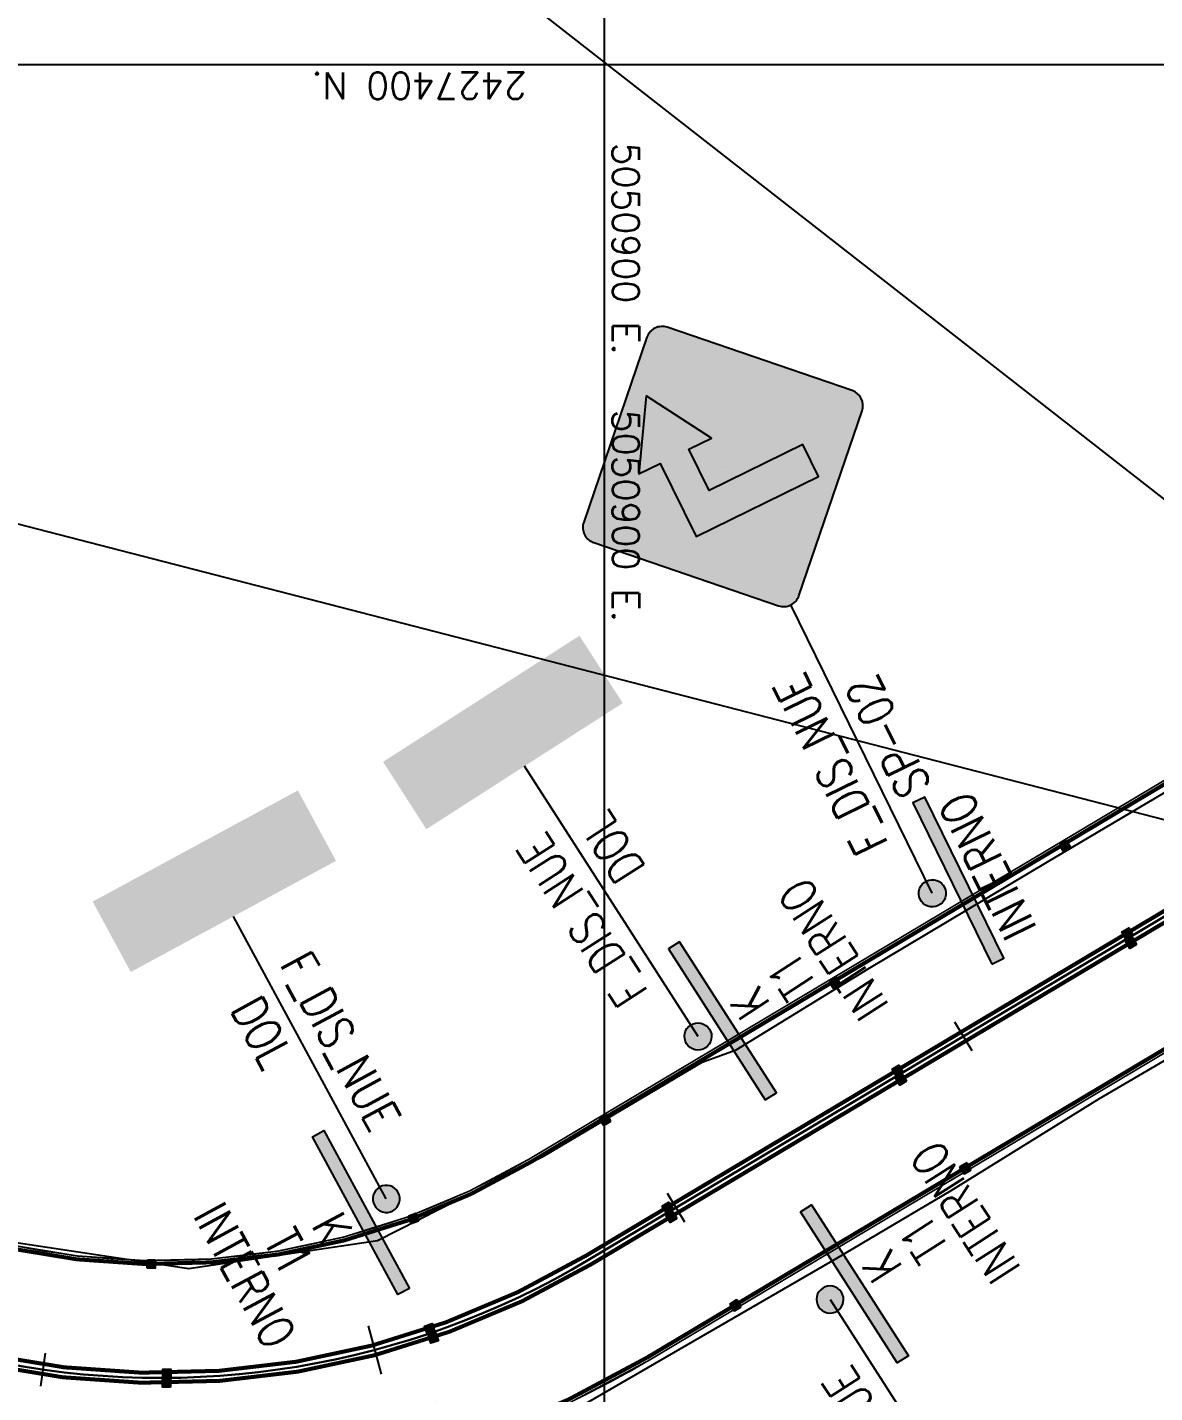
# Model space of a CAD drawing. Header units: metres. Extents: x 5050567 to 5051779, y 2427177 to 2427777.
# Drawn here: x 5050882.75 to 5050916.45, y 2427360.3 to 2427401.11 of the extents above; entities that cross this region are included whole.
import ezdxf
from ezdxf.enums import TextEntityAlignment as Align

# ---------------------------------------------------------------- set-up
doc = ezdxf.new("R2010")
doc.units = ezdxf.units.M
for name, color, linetype in [('C-ROAD-EJE PROYECTADO', 1, 'Continuous'), ('CVD-ALI-STA-MIN-CD', 7, 'Continuous'), ('GEN-COORD-IMPAR', 8, 'Continuous'), ('GEN-COORD-PAR', 8, 'Continuous'), ('S-VERTICAL', 250, 'Continuous'), ('Sen_Vert_Preventivas', 7, 'Continuous'), ('SPI-C-ROAD-CNTR-N', 1, 'Continuous'), ('SPI-C-ROAD-STAN-MAJR', 7, 'Continuous'), ('TACHAS', 7, 'Continuous'), ('Vía', 40, 'Continuous'), ('Vía Existente', 40, 'Continuous')]:
    doc.layers.add(name, color=color, linetype=linetype)
doc.layers.add('SEN_BASE_DEM', color=7, linetype='Continuous', lineweight=13, true_color=0xffffff)
doc.styles.add('CORDENADAS', font='romans.shx')
doc.styles.add('TEXTO_ACCION_FASE', font='romans.shx', dxfattribs={"width": 0.8})

# ---------------------------------------------------------------- blocks, each defined once
blk = doc.blocks.new('th-')
at = {"layer": 'TACHAS', "true_color": 0xffffff}
h = blk.add_hatch(color=7, dxfattribs=at)
h.dxf.hatch_style = 1
h.paths.add_polyline_path([(0, -0.1179750000592321), (-0.2359500001184642, -0.1179750000592321), (-0.2359500001184642, 0.1179750000592321), (1.164153e-10, 0.1179750000592321)])
at = {"layer": 'TACHAS'}
for points in [[(-0.0054449999006465, 0.1117472902406007), (-0.0762299998896197, 0.1022114846855402), (-0.0762299998896197, 0.0145189412869513), (-0.0741484914046214, 0.0129253510072757), (-0.0054449999006465, 0.0036699557676911)], [(-0.0054449999006465, -0.0018242304213345), (-0.0762299998896197, 0.007711575133726), (-0.076230000006035, -0.081294147996232), (-0.0054450000170618, -0.1099015651270747)]]:
    blk.add_hatch(color=1, dxfattribs=at).paths.add_polyline_path(points)
at = {"layer": 'TACHAS', "color": 7, "lineweight": 0, "ltscale": 10}
blk.add_line((-0.0762299998896197, 0.0145189412869513), (-0.0741484911413863, 0.0129253508057445), dxfattribs=at)
at = {"layer": 'TACHAS', "color": 18, "lineweight": 5, "true_color": 0x000000, "const_width": 0.0004}
for points in [[(-0.2359500001184642, -0.1179750000592321), (0, -0.1179750000592321), (1.164153e-10, 0.1179750000592321), (-0.2359500001184642, 0.1179750000592321)], [(-0.0816749999066815, 0.1069721472449601), (-0.1542749999789521, 0.1069721472449601), (-0.1542750000953674, -0.084966441616416), (-0.0816750000230968, -0.084966441616416)], [(-0.076230000006035, -0.0812941479962319), (-0.0054450000170618, -0.1099015651270747), (-0.0054449999006465, -0.0018242304213345), (-0.0762299998896197, 0.007711575133726)]]:
    blk.add_lwpolyline(points, close=True, dxfattribs=at)
at = {"layer": 'TACHAS', "color": 18, "lineweight": 5, "true_color": 0x000000}
for points, const_width in [([(-0.2359500001184642, 0.1179750000592321), (-0.1542749999789521, 0.1069721472449601)], 0.0004), ([(-0.1597199999960139, 0.1022114846855402), (-0.1597200001124293, 0.0036453625652939), (-0.2305050001014024, 0.0036453625652939)], 0.0004), ([(-0.2305050001014024, 0.1117472902406007), (-0.2305050001014024, 0.0036453625652939)], 0.0001815000000002), ([(1.164153e-10, 0.1179750000592321), (-0.0816749999066815, 0.1069721472449601)], 0.0004), ([(-0.0054449999006465, 0.0036699557676911), (-0.0054449999006465, 0.1117472902406007), (-0.0762299998896197, 0.1022114846855402), (-0.0762299998896197, 0.0132057615555823), (-0.0054449999006465, 0.0036699557676911)], 0.0004), ([(-0.2305050001014024, -0.1099015651270747), (-0.2305050001014024, -0.0017996374517679), (-0.1597200001124293, -0.0017996374517679), (-0.1597200001124293, -0.0812941479962319)], 0.0004), ([(-0.2305050001014024, -0.1099015651270747), (-0.1597200001124293, -0.0812941479962319)], 0.0004), ([(0, -0.1179750000592321), (-0.0816750000230968, -0.084966441616416)], 0.0004)]:
    blk.add_lwpolyline(points, dxfattribs=dict(at, const_width=const_width))
at = {"layer": 'TACHAS', "color": 18, "lineweight": 30, "true_color": 0x000000}
blk.add_lwpolyline([(0, -0.1179750000592321), (-0.2359500001184642, -0.1179750000592321), (-0.2359500001184642, 0.1179750000592321), (1.164153e-10, 0.1179750000592321)], close=True, dxfattribs=at)
at = {"layer": 'TACHAS', "color": 18, "lineweight": 5, "true_color": 0x000000}
for points in [[(-0.2305050001014024, 0.1117472902406007, 0.0004, 0.0004, 0), (-0.1597199999960139, 0.1022114846855402, 0.0001815000000002, 0.0001815000000002, 0)], [(-0.2359500001184642, -0.1179750000592321, 0.0004, 0.0004, 0), (-0.1542750000953674, -0.084966441616416, 0.0001815000000002, 0.0001815000000002, 0)]]:
    blk.add_lwpolyline(points, format="xyseb", dxfattribs=at)
blk = doc.blocks.new('THA')
at = {"layer": 'TACHAS'}
h = blk.add_hatch(color=50, dxfattribs=at)
h.paths.add_polyline_path([(-0.1179750001450657, 0.1069721472224501), (-0.1179750001450657, -0.1289778528960142), (0.1179749999733985, -0.1289778528960142), (0.1179750000898139, 0.1069721472224501), (0.0363000000667171, 0.0959692944081781), (0.0362999999503018, -0.095969294453198), (-0.0363000001219689, -0.095969294453198), (-0.0363000000055536, 0.0959692944081781)])
h.paths.add_polyline_path([(-0.0417450000226154, 0.0912086318487582), (-0.0417450001390307, -0.0073574902714881), (-0.1125300001280038, -0.0073574902714881), (-0.1125300001280038, 0.1007444374038187)], flags=16)
h.paths.add_polyline_path([(0.041745000083779, 0.0912086318487582), (0.112530000072752, 0.1007444374038187), (0.112530000072752, -0.0073328970690909), (0.0417450000837789, 0.0022029087188002)], flags=16)
h.paths.add_polyline_path([(-0.0417450001390307, -0.01280249028855), (-0.0417450001390307, -0.092297000833014), (-0.1125300001280038, -0.1209044179638568), (-0.1125300001280038, -0.01280249028855)], flags=16)
h.paths.add_polyline_path([(0.0417450000837789, -0.003291277703056), (0.112530000072752, -0.0128270832581166), (0.1125299999563367, -0.1209044179638568), (0.0417449999673636, -0.092297000833014)], flags=16)
for color, points in [(50, [(0.0363000000667171, 0.0959692944081781), (0.1179750000898139, 0.1069721472224501), (-0.1179750001450657, 0.1069721472224501), (-0.0363000000055536, 0.0959692944081781)]), (40, [(-0.1125300001280038, -0.0073574902714881), (-0.0417450001390307, -0.0073574902714881), (-0.0417450000226154, 0.0912086318487582), (-0.1125300001280038, 0.1007444374038187)]), (40, [(0.0417450000837789, 0.0912086318487582), (0.0417450000837789, 0.0035160884501693), (0.0438265085687772, 0.0019224981704936), (0.112530000072752, -0.0073328970690909), (0.112530000072752, 0.1007444374038187)]), (40, [(-0.0417450001390307, -0.01280249028855), (-0.1125300001280038, -0.01280249028855), (-0.1125300001280038, -0.1209044179638568), (-0.0417450001390307, -0.092297000833014)]), (40, [(0.0417450000837789, -0.003291277703056), (0.0417449999673636, -0.092297000833014), (0.1125299999563367, -0.1209044179638568), (0.112530000072752, -0.0128270832581166)])]:
    blk.add_hatch(color=color, dxfattribs=at).paths.add_polyline_path(points)
blk.add_hatch(color=50, dxfattribs=at).paths.add_polyline_path([(-0.0363000000055536, 0.0959692944081781), (-0.0363000001219689, -0.095969294453198), (0.0362999999503018, -0.095969294453198), (0.0363000000667171, 0.0959692944081781)], flags=17)
at = {"layer": 'TACHAS', "color": 7, "lineweight": 0, "ltscale": 10}
blk.add_line((0.0417450000837789, 0.0035160884501693), (0.0438265088320122, 0.0019224979689625), dxfattribs=at)
at = {"layer": 'TACHAS', "color": 18, "lineweight": 0, "true_color": 0x000000, "const_width": 0.0004}
for points in [[(-0.1179750001450657, -0.1289778528960142), (0.1179749999733985, -0.1289778528960142), (0.1179750000898139, 0.1069721472224501), (-0.1179750001450657, 0.1069721472224501)], [(0.0363000000667171, 0.0959692944081781), (-0.0363000000055536, 0.0959692944081781), (-0.0363000001219689, -0.095969294453198), (0.0362999999503018, -0.095969294453198)], [(0.0417449999673636, -0.092297000833014), (0.1125299999563367, -0.1209044179638568), (0.112530000072752, -0.0128270832581166), (0.0417450000837789, -0.003291277703056)]]:
    blk.add_lwpolyline(points, close=True, dxfattribs=at)
for points in [[(-0.1179750001450657, 0.1069721472224501), (-0.0363000000055536, 0.0959692944081781)], [(-0.0417450000226154, 0.0912086318487582), (-0.0417450001390307, -0.0073574902714881), (-0.1125300001280038, -0.0073574902714881)], [(0.1179750000898139, 0.1069721472224501), (0.0363000000667171, 0.0959692944081781)], [(0.112530000072752, -0.0073328970690909), (0.112530000072752, 0.1007444374038187), (0.0417450000837789, 0.0912086318487582), (0.0417450000837789, 0.0022029087188002), (0.112530000072752, -0.0073328970690909)], [(-0.1179750001450657, -0.1289778528960142), (-0.0363000001219689, -0.095969294453198)], [(-0.1125300001280038, -0.1209044179638568), (-0.1125300001280038, -0.01280249028855), (-0.0417450001390307, -0.01280249028855), (-0.0417450001390307, -0.092297000833014)], [(-0.1125300001280038, -0.1209044179638568), (-0.0417450001390307, -0.092297000833014)], [(0.1179749999733985, -0.1289778528960142), (0.0362999999503018, -0.095969294453198)]]:
    blk.add_lwpolyline(points, dxfattribs=at)
at = {"layer": 'TACHAS', "color": 7, "true_color": 0xffffff}
blk.add_lwpolyline([(0.1179749999733985, -0.1289778528960142), (-0.1179750001450657, -0.1289778528960142), (-0.1179750001450657, 0.1069721472224501), (0.1179750000898139, 0.1069721472224501)], close=True, dxfattribs=at)
at = {"layer": 'TACHAS', "color": 18, "lineweight": 0, "true_color": 0x000000}
blk.add_lwpolyline([(-0.1125300001280038, 0.1007444374038187, 0.0004, 0.0004, 0), (-0.0417450000226154, 0.0912086318487582, 0.0001815000000002, 0.0001815000000002, 0)], format="xyseb", dxfattribs=at)
blk = doc.blocks.new('*U84')
h = blk.add_hatch(color=40)
edge = h.paths.add_edge_path()
edge.add_line((18.18614357137371, -5.586143683231159), (23.34802307403552, -0.4242641805694119))
edge.add_arc((22.9237590053236, -1.118574913e-07), 0.5999999999999888, 315, 405)
edge.add_line((23.34802307403553, 0.4242639568544293), (18.18614357137372, 5.586143459516233))
edge.add_arc((17.76187950266176, 5.161879390804284), 0.600000000000029, 45, 135)
edge.add_line((17.33761543394981, 5.586143459516233), (12.17573593128806, 0.4242639568544293))
edge.add_arc((12.59999999999999, -1.118574913e-07), 0.5999999999999888, 135, 225)
edge.add_line((12.17573593128806, -0.4242641805694119), (17.33761543394987, -5.586143683231159))
edge.add_arc((17.76187950266179, -5.161879614519238), 0.59999999999999, 225.0000000000001, 314.9999999999999)
at = {"true_color": 0x000000}
h = blk.add_hatch(color=18, dxfattribs=at)
edge = h.paths.add_edge_path()
edge.add_line((18.08007755419572, -5.480077666053193), (23.24195705685749, -0.3181981633914459))
edge.add_arc((22.92375900532357, -1.118574628e-07), 0.4500000000000042, 314.9999999999939, 404.9999999999958)
edge.add_line((23.24195705685756, 0.3181979396764634), (18.0800775541957, 5.480077442338267))
edge.add_arc((17.76187950266175, 5.16187939080432), 0.4499999999999973, 45.00000000000071, 134.9999999999993)
edge.add_line((17.44368145112781, 5.480077442338267), (12.28180194846603, 0.3181979396764634))
edge.add_arc((12.59999999999999, -1.118574628e-07), 0.4499999999999916, 135.0000000000025, 224.9999999999975)
edge.add_line((12.28180194846603, -0.3181981633913891), (17.44368145112783, -5.480077666053136))
edge.add_arc((17.7618795026618, -5.161879614519217), 0.4499999999999973, 224.9999999999956, 314.9999999999942)
edge = h.paths.add_edge_path(flags=16)
edge.add_line((17.97401153701772, -5.374011648875227), (23.13589103967953, -0.21213214621348))
edge.add_arc((22.92375900532359, -1.118575055e-07), 0.2999999999999868, 314.9999999999947, 404.9999999999975)
edge.add_line((23.13589103967956, 0.2121319224984406), (17.97401153701773, 5.374011425160245))
edge.add_arc((17.76187950266176, 5.161879390804277), 0.3, 45.00000000000108, 134.9999999999989)
edge.add_line((17.5497474683058, 5.374011425160245), (12.387867965644, 0.2121319224984406))
edge.add_arc((12.59999999999999, -1.118574628e-07), 0.2999999999999743, 135.0000000000115, 225.0000000000039)
edge.add_line((12.38786796564405, -0.2121321462134231), (17.5497474683058, -5.374011648875227))
edge.add_arc((17.76187950266176, -5.16187961451926), 0.3, 225.0000000000011, 314.9999999999989)
blk.add_hatch(color=18, dxfattribs=at).paths.add_polyline_path([(21.390983900904, 1.409374696136894), (18.89911701818568, 2.943522242929771), (18.89911701818568, 2.054161337022248), (15.8563942936043, 2.054161337022248), (15.85639429360434, -3.041131530130892), (17.18086988713884, -3.041131530130892), (17.18086988713884, 0.8535241387766525), (18.89911701818568, 0.8535241387766525), (18.89911701818568, -0.0803048088934473)])
h = blk.add_hatch(color=250)
edge = h.paths.add_edge_path()
edge.add_ellipse((0, -3.6e-15), major_axis=(-0.3582761082145878, 0.3582761082145879), ratio=0.9999999999998589, start_angle=225, end_angle=225)
blk.add_hatch(color=250).paths.add_polyline_path([(3.35086463363666, -0.8333082079320242), (-3.350864633591697, -0.8333082079320242), (-3.350864633591697, -1.326414088390098), (3.35086463363666, -1.326414088390098)])
at = {"color": 18, "true_color": 0x000000}
blk.add_line((17.76187950266179, -1.118574984e-07), (17.76187950266179, -1.118574984e-07), dxfattribs=at)
at = {"color": 18, "linetype": 'Continuous', "lineweight": -3, "true_color": 0x000000}
blk.add_lwpolyline([(17.33761543394987, -5.586143683231166, 0.4142135623730939), (18.18614357137371, -5.586143683231166), (23.34802307403553, -0.424264180569419, 0.4142135623730951), (23.34802307403553, 0.4242639568544222), (18.18614357137371, 5.586143459516226, 0.4142135623730951), (17.33761543394981, 5.586143459516226), (12.17573593128806, 0.4242639568544222, 0.4142135623730951), (12.17573593128806, -0.424264180569419)], format="xyb", close=True, dxfattribs=at)
at = {"color": 18, "true_color": 0x000000}
blk.add_lwpolyline([(21.390983900904, 1.409374696136894), (18.89911701818568, 2.943522242929771), (18.89911701818568, 2.054161337022248), (15.8563942936043, 2.054161337022248), (15.85639429360434, -3.041131530130892), (17.18086988713884, -3.041131530130892), (17.18086988713884, 0.8535241387766525), (18.89911701818568, 0.8535241387766525), (18.89911701818568, -0.0803048088934473)], close=True, dxfattribs=at)
at = {"color": 250}
blk.add_lwpolyline([(0, -1.78e-14), (12, -1.118574982e-07)], dxfattribs=at)
blk.add_lwpolyline([(-3.350864633591697, -0.8333082079320313), (-3.350864633591697, -1.326414088390105), (3.35086463363666, -1.326414088390105), (3.35086463363666, -0.8333082079320313)], close=True, dxfattribs=at)
blk.add_ellipse((0, -1.07e-14), major_axis=(-0.3582761082145876, 0.3582761082145877), ratio=0.9999999999998589, start_param=3.926990816987312, end_param=10.2101761241669, dxfattribs=at)
at = {"style": 'TEXTO_ACCION_FASE', "width": 0.8}
blk.add_text('SP-02', height=1.3, dxfattribs=at).set_placement((6, -1.100000055928747), align=Align.MIDDLE_CENTER)
for tag, p in [('FASE_ACCION', (6, 1.299999944071252)), ('INTERNO', (0, -2.300000000000007))]:
    blk.add_attdef(tag, text='', height=1.3, dxfattribs=at).set_placement(p, align=Align.MIDDLE_CENTER)
blk = doc.blocks.new('*U110')
at = {"true_color": 0x000000}
h = blk.add_hatch(color=18, dxfattribs=at)
h.dxf.hatch_style = 1
h.paths.add_polyline_path([(14.99175000000001, 3.624627125291058), (14.25572310005853, 4.360654025232533), (14.99175000000001, 4.360654025232532)])
h.paths.add_polyline_path([(12.00000000000001, 3.787950000544863), (12.00000000000001, 4.360654025232536), (12.84150953768544, 4.360654025232535), (14.99175000000001, 2.210413562917962), (14.99175, 0.7962000005448653)])
h.paths.add_polyline_path([(12.00000000000001, 0.9595228757986667), (12.00000000000001, 2.373736438171764), (14.99175, -0.6180135618282332), (14.99175, -2.032227124201327)])
h.paths.add_polyline_path([(12.00000000000001, -1.86890424894752), (12.00000000000001, -0.4546906865744296), (14.99175, -3.446440686574422), (14.99175, -4.360654248947517), (14.49175, -4.360654248947517)])
h.paths.add_polyline_path([(13.07753643762691, -4.360654248947517), (12, -4.360654248947518), (12, -3.283117811320617)])
h = blk.add_hatch(color=40)
h.dxf.hatch_style = 1
h.paths.add_polyline_path([(12.84150953768544, 4.360654025232535), (14.25572310005853, 4.360654025232533), (14.99175000000001, 3.624627125291058), (14.99175000000001, 2.210413562917963)])
h.paths.add_polyline_path([(12.00000000000001, 2.373736438171764), (12.00000000000001, 3.787950000544862), (14.99175, 0.7962000005448662), (14.99175, -0.6180135618282323)])
h.paths.add_polyline_path([(12.00000000000001, -0.4546906865744314), (12.00000000000001, 0.9595228757986657), (14.99175, -2.032227124201328), (14.99175, -3.446440686574422)])
h.paths.add_polyline_path([(12.00000000000001, -3.283117811320618), (12.00000000000001, -1.868904248947519), (14.49175, -4.360654248947514), (13.0775364376269, -4.360654248947516)])
h = blk.add_hatch(color=7)
edge = h.paths.add_edge_path()
edge.add_ellipse((0, -3.6e-15), major_axis=(-0.3582761082145878, 0.3582761082145879), ratio=0.9999999999998589, start_angle=225, end_angle=225)
blk.add_hatch(color=7).paths.add_polyline_path([(3.35086463363666, -0.8333082079320242), (-3.350864633591697, -0.8333082079320242), (-3.350864633591697, -1.326414088390098), (3.35086463363666, -1.326414088390098)])
at = {"color": 7}
blk.add_lwpolyline([(0, -1.78e-14), (12, -1.118574982e-07)], dxfattribs=at)
blk.add_lwpolyline([(-3.350864633591697, -0.8333082079320313), (-3.350864633591697, -1.326414088390105), (3.35086463363666, -1.326414088390105), (3.35086463363666, -0.8333082079320313)], close=True, dxfattribs=at)
blk.add_ellipse((0, -1.07e-14), major_axis=(-0.3582761082145876, 0.3582761082145877), ratio=0.9999999999998589, start_param=3.926990816987312, end_param=10.2101761241669, dxfattribs=at)
at = {"color": 7, "style": 'TEXTO_ACCION_FASE', "width": 0.8}
blk.add_text('DOL', height=1.3, dxfattribs=at).set_placement((7.67543231681833, -1.121520602909785), align=Align.MIDDLE_CENTER)
for tag, p in [('FASE_ACCION', (6, 1.299999944071281)), ('ABSCISA', (0, -2.300000000000007)), ('TIPOLOGÍA', (0, -4.154695310785543)), ('INTERNO', (0, -6.009390621571078))]:
    blk.add_attdef(tag, text='', height=1.3, dxfattribs=at).set_placement(p, align=Align.MIDDLE_CENTER)
blk = doc.blocks.new('*U109')
at = {"true_color": 0x000000}
h = blk.add_hatch(color=18, dxfattribs=at)
h.dxf.hatch_style = 1
h.paths.add_polyline_path([(-14.99175, 3.624627125291058), (-14.25572310005852, 4.360654025232533), (-14.99175, 4.360654025232532)])
h.paths.add_polyline_path([(-12, 3.787950000544863), (-12, 4.360654025232536), (-12.84150953768543, 4.360654025232535), (-14.99174999999999, 2.210413562917962), (-14.99174999999999, 0.7962000005448653)])
h.paths.add_polyline_path([(-12, 0.9595228757986667), (-12, 2.373736438171764), (-14.99174999999999, -0.6180135618282332), (-14.99174999999999, -2.032227124201327)])
h.paths.add_polyline_path([(-11.99999999999999, -1.86890424894752), (-12, -0.4546906865744296), (-14.99174999999999, -3.446440686574422), (-14.99174999999999, -4.360654248947517), (-14.49174999999999, -4.360654248947517)])
h.paths.add_polyline_path([(-13.07753643762689, -4.360654248947517), (-11.99999999999999, -4.360654248947518), (-11.99999999999999, -3.283117811320617)])
h = blk.add_hatch(color=40)
h.dxf.hatch_style = 1
h.paths.add_polyline_path([(-12.84150953768543, 4.360654025232535), (-14.25572310005852, 4.360654025232533), (-14.99175, 3.624627125291058), (-14.99174999999999, 2.210413562917963)])
h.paths.add_polyline_path([(-12, 2.373736438171764), (-12, 3.787950000544862), (-14.99174999999999, 0.7962000005448662), (-14.99174999999999, -0.6180135618282323)])
h.paths.add_polyline_path([(-12, -0.4546906865744314), (-12, 0.9595228757986657), (-14.99174999999999, -2.032227124201328), (-14.99174999999999, -3.446440686574422)])
h.paths.add_polyline_path([(-11.99999999999999, -3.283117811320618), (-11.99999999999999, -1.868904248947519), (-14.49174999999999, -4.360654248947514), (-13.07753643762689, -4.360654248947516)])
h = blk.add_hatch(color=7)
edge = h.paths.add_edge_path()
edge.add_ellipse((0, -3.6e-15), major_axis=(0.3582761082145878, 0.3582761082145879), ratio=0.9999999999998589, start_angle=135, end_angle=135, ccw=False)
blk.add_hatch(color=7).paths.add_polyline_path([(-3.35086463363666, -0.8333082079320242), (3.350864633591697, -0.8333082079320242), (3.350864633591697, -1.326414088390098), (-3.35086463363666, -1.326414088390098)])
at = {"color": 7}
blk.add_lwpolyline([(0, -1.78e-14), (-12, -1.118574982e-07)], dxfattribs=at)
blk.add_lwpolyline([(3.350864633591697, -0.8333082079320313), (3.350864633591697, -1.326414088390105), (-3.35086463363666, -1.326414088390105), (-3.35086463363666, -0.8333082079320313)], close=True, dxfattribs=at)
at = {"color": 7, "extrusion": (0, 0, -1)}
blk.add_ellipse((0, -1.07e-14), major_axis=(0.3582761082145876, 0.3582761082145877), ratio=0.9999999999998589, start_param=3.926990816987312, end_param=10.2101761241669, dxfattribs=at)
at = {"color": 7, "style": 'TEXTO_ACCION_FASE', "width": 0.8}
blk.add_text('DOL', height=1.3, dxfattribs=at).set_placement((-7.67543231681833, -1.121520602909785), align=Align.MIDDLE_CENTER)
for tag, p in [('FASE_ACCION', (-6, 1.29999994407128)), ('ABSCISA', (0, -2.300000000000007)), ('TIPOLOGÍA', (0, -4.154695310785543)), ('INTERNO', (0, -6.009390621571078))]:
    blk.add_attdef(tag, text='', height=1.3, dxfattribs=at).set_placement(p, align=Align.MIDDLE_CENTER)
blk = doc.blocks.new('AeccTickLine')
blk.add_line((0, -0.5), (0, 0.5))

msp = doc.modelspace()

# ---------------------------------------------------------------- linework, layer by layer
at = {"layer": 'C-ROAD-EJE PROYECTADO', "color": 30, "linetype": 'Continuous', "lineweight": -3, "const_width": 0.05, "flags": 128}
for points in [[(5050882.253169606, 2427364.710048037, 0.1889832970453794), (5050897.734770827, 2427367.271841741), (5050930.452755588, 2427386.775099891), (5050930.701203779, 2427386.944415078), (5050930.965863288, 2427387.128840125), (5050931.228426791, 2427387.316236738), (5050931.488695753, 2427387.506806853), (5050931.746463728, 2427387.700745961), (5050932.001515927, 2427387.898242476), (5050932.253628837, 2427388.099477056), (5050932.502569865, 2427388.304621896), (5050932.748097022, 2427388.513839984), (5050932.989958654, 2427388.727284316), (5050933.227893223, 2427388.945097078), (5050933.461629137, 2427389.167408783), (5050933.690884631, 2427389.394337384), (5050933.915367722, 2427389.625987335)], [(5050880.796870345, 2427357.863209901, 0.1889832970181656), (5050901.318992893, 2427361.259075974), (5050932.925818769, 2427380.099970021, -0.0856563221407506), (5050940.159966043, 2427382.7653669, -0.1583892263950314)]]:
    msp.add_lwpolyline(points, format="xyb", dxfattribs=at)
at = {"layer": 'GEN-COORD-IMPAR', "linetype": 'Continuous'}
for p, q in [((5050623.424937279, 2427400), (5050900.079321747, 2427400)), ((5050900, 2427184.022340689), (5050900, 2427400.061942408))]:
    msp.add_line(p, q, dxfattribs=at)
msp.add_lwpolyline([(5050908.668842824, 2427177.252835283), (5050567.016265319, 2427444.049571263), (5050671.814909507, 2427578.25183867), (5051013.467487011, 2427311.455102689)], close=True, dxfattribs=at)
at = {"layer": 'GEN-COORD-PAR', "linetype": 'Continuous'}
for p, q in [((5050900, 2427381.735239457), (5050900, 2427557.587240928)), ((5050829.89271871, 2427400), (5051277.577327345, 2427400))]:
    msp.add_line(p, q, dxfattribs=at)
msp.add_lwpolyline([(5050872.3992886, 2427564.710127574), (5051292.13000621, 2427456.390661453), (5051249.581760082, 2427291.519041239), (5050829.851042474, 2427399.838507361)], close=True, dxfattribs=at)
at = {"layer": 'SEN_BASE_DEM', "const_width": 0.12, "flags": 128}
for points in [[(5050933.987934913, 2427389.557174707), (5050933.761973288, 2427389.323999018), (5050933.531269465, 2427389.095636788), (5050933.296119758, 2427388.871980391), (5050933.05680997, 2427388.652908711), (5050932.813615445, 2427388.438288094), (5050932.566801205, 2427388.227973259), (5050932.316622124, 2427388.021808176), (5050932.063323165, 2427387.819626901), (5050931.807139657, 2427387.621254371), (5050931.548297625, 2427387.426507165), (5050931.287014153, 2427387.235194222), (5050931.023497782, 2427387.047117528), (5050930.757948947, 2427386.862072764), (5050930.506564248, 2427386.690756373), (5050897.785973999, 2427367.185945087, -0.1889832970446707), (5050882.232365331, 2427364.612236064)], [(5050880.817674621, 2427357.961021874, 0.1889832970186088), (5050901.267789721, 2427361.344972627), (5050932.875200778, 2427380.186215504, -0.0856978292985377), (5050940.144873668, 2427382.864268877, -0.1511984441382984)]]:
    msp.add_lwpolyline(points, format="xyb", dxfattribs=at)
at = {"layer": 'SEN_BASE_DEM'}
for points in [[(5050933.915367722, 2427389.625987335), (5050933.690884631, 2427389.394337384), (5050933.461629137, 2427389.167408783), (5050933.227893223, 2427388.945097078), (5050932.989958654, 2427388.727284316), (5050932.748097022, 2427388.513839984), (5050932.502569865, 2427388.304621896), (5050932.253628837, 2427388.099477056), (5050932.001515927, 2427387.898242476), (5050931.746463728, 2427387.700745961), (5050931.488695753, 2427387.506806853), (5050931.228426791, 2427387.316236738), (5050930.965863288, 2427387.128840125), (5050930.701203779, 2427386.944415078), (5050930.452755588, 2427386.775099891), (5050897.734770827, 2427367.271841741, -0.1889832970453792), (5050882.253169606, 2427364.710048037)], [(5050880.796870345, 2427357.863209901, 0.1889832970191738), (5050901.318992893, 2427361.259075974), (5050932.925818769, 2427380.099970021, -0.0856563221408916), (5050940.159966043, 2427382.7653669, -0.1352442032965498)]]:
    msp.add_lwpolyline(points, format="xyb", dxfattribs=at)
at = {"layer": 'SEN_BASE_DEM', "color": 40, "linetype": 'Continuous', "flags": 128}
msp.add_lwpolyline([(5050881.556226389, 2427361.433346929, 0.12, 0.12, 0.1889832970074097), (5050899.450077102, 2427364.394303838, 0.12, 0.12, 0), (5050936.185784233, 2427386.292534574, 0, 0, 0)], format="xyseb", dxfattribs=at)
at = {"layer": 'SEN_BASE_DEM', "color": 40, "linetype": 'Continuous', "const_width": 0.12, "flags": 128}
msp.add_lwpolyline([(5050881.493813563, 2427361.139911009, 0.1889832970060366), (5050899.60368662, 2427364.136613877), (5050936.356916335, 2427386.045289861)], format="xyb", dxfattribs=at)
at = {"layer": 'SPI-C-ROAD-CNTR-N', "color": 1, "linetype": 'Continuous', "lineweight": 30, "flags": 128}
msp.add_lwpolyline([(5050881.525019977, 2427361.286628969, 0.188983297006719), (5050899.526881861, 2427364.265458857), (5050939.943688685, 2427388.358000707)], format="xyb", dxfattribs=at)
at = {"layer": 'Vía', "color": 4}
msp.add_lwpolyline([(5050824.458000001, 2427374.529), (5050831.053, 2427373.772000001), (5050838.084, 2427372.774000001), (5050846.467, 2427371.926000001), (5050850.994, 2427371.132000001), (5050859.718, 2427369.246), (5050866.907999999, 2427367.734), (5050874.518999999, 2427366.538000001), (5050880.946000001, 2427365.010000001), (5050887.571999999, 2427364.014000001), (5050893.215, 2427364.848), (5050898.176, 2427367.366428707), (5050902.923999999, 2427370.174000001), (5050903.936, 2427370.546), (5050907.883999999, 2427372.966), (5050913.246, 2427376.160000001), (5050917.469999999, 2427378.662000001), (5050922.724000002, 2427381.82), (5050927.847, 2427385.023), (5050932.388, 2427387.748000001)], dxfattribs=at)
at = {"layer": 'Vía Existente', "color": 6}
msp.add_polyline3d([(5050824.458, 2427374.529000001, -1.38900000000001), (5050831.052999999, 2427373.772000001, -1.524), (5050838.084, 2427372.774000001, -1.632000000000005), (5050846.466999999, 2427371.926000001, -1.732000000000027), (5050850.993999999, 2427371.132000001, -1.689999999999997), (5050859.717999999, 2427369.246000001, -1.734000000000037), (5050866.907999999, 2427367.734000001, -1.762), (5050874.518999999, 2427366.538000001, -1.812000000000011), (5050880.945999999, 2427365.010000001, -1.802999999999997), (5050887.571999999, 2427364.014000001, -1.774), (5050893.214999999, 2427364.848000002, -1.814000000000021), (5050898.175999999, 2427367.366428707, -1.77800000000002), (5050902.923999999, 2427370.174000001, -1.715000000000031), (5050903.936, 2427370.546000001, -1.776999999999986), (5050907.883999999, 2427372.966000001, -1.798000000000001), (5050913.245999999, 2427376.160000001, -1.728999999999984), (5050917.469999999, 2427378.662000001, -1.694000000000016), (5050922.723999999, 2427381.820000001, -1.687999999999988), (5050927.846999999, 2427385.023000001, -1.662000000000034), (5050932.387999999, 2427387.748000001, -1.670000000000015)], dxfattribs=at)
at = {"layer": 'Vía Existente', "color": 4}
msp.add_polyline3d([(5050825.375999998, 2427368.282, 279.032), (5050830.797999998, 2427368.022, 278.75), (5050837.165, 2427367.314, 278.797), (5050845.403, 2427365.906, 278.782), (5050850.396, 2427364.604, 278.773), (5050858.037, 2427363.643, 278.672), (5050865.836999999, 2427361.978, 278.6129999999999), (5050872.092999998, 2427360.229, 278.604), (5050880.103999999, 2427358.257, 278.638), (5050886.374, 2427357.457, 278.647), (5050897.007999998, 2427358.575, 278.739), (5050906.95, 2427364.315, 278.564), (5050910.359999998, 2427366.346000001, 278.568), (5050914.794999999, 2427369.087, 278.619), (5050922.765, 2427373.744, 278.621), (5050928.687999999, 2427377.433, 278.681), (5050933.675, 2427380.52, 278.7009999999999)], dxfattribs=at)

# ---------------------------------------------------------------- block references
at = {"layer": 'CVD-ALI-STA-MIN-CD', "color": 7, "linetype": 'Continuous', "lineweight": -3}
for p, rotation in [((5050910.732343564, 2427370.945057674), 30.79925685467062), ((5050902.142678181, 2427365.824740435), 30.79925685467062), ((5050883.221662344, 2427360.98646099), 351.9419081091237)]:
    msp.add_blockref('AeccTickLine', p, dxfattribs=dict(at, rotation=rotation))
at = {"layer": 'S-VERTICAL'}
for name, p, xscale, yscale, zscale, rotation in [('*U110', (5050902.797116235, 2427370.946213843), 0.8000000000000002, 0.8000000000000002, 0.8000000000000002, 122.7024127780289), ('*U109', (5050893.478152953, 2427366.091399136), 0.8, 0.8, 0.8, 298.4364833219233), ('*U109', (5050906.744034881, 2427363.083720556), 0.8000000000000002, 0.8000000000000002, 0.8000000000000002, 122.7024127780289), ('*U110', (5050896.829279414, 2427357.95709407), 0.8, 0.8, 0.8, 298.4364833219233)]:
    msp.add_blockref(name, p, dxfattribs=dict(at, xscale=xscale, yscale=yscale, zscale=zscale, rotation=rotation)).add_auto_attribs({'INTERNO': 'INTERNO', 'FASE_ACCION': 'F_DIS_NUE', 'TIPOLOGÍA': 'T1', 'ABSCISA': 'K'})
at = {"layer": 'SEN_BASE_DEM'}
for name, p, rotation in [('th-', (5050913.659862041, 2427376.585314962, 278.610901056428), 210.7992568536165), ('THA', (5050915.625292388, 2427374.036383008), 30.79925685490589), ('THA', (5050915.740896857, 2427373.746647316), 30.79925685424171), ('th-', (5050906.788129735, 2427372.489061171, 278.610901056428), 210.7992568536165), ('THA', (5050908.753560082, 2427369.940129217), 30.79925685490589), ('THA', (5050908.865034289, 2427369.65732231), 30.79925685424171), ('th-', (5050899.916397429, 2427368.392807381, 278.610901056428), 210.7992568536165), ('th-', (5050910.890918975, 2427367.064425859), 30.79925685411065), ('THA', (5050901.881827776, 2427365.843875427), 30.79925685490589), ('th-', (5050894.179184806, 2427365.466207223), 200.1848933183208), ('THA', (5050901.997432246, 2427365.554139734), 30.79925685424171), ('th-', (5050886.33563554, 2427364.143151623), 178.964234236992), ('th-', (5050904.019186669, 2427362.968172068), 30.79925685411065), ('THA', (5050894.767770223, 2427362.226777752), 18.88131761492633), ('THA', (5050894.881905938, 2427361.934132468), 18.64296190732495), ('THA', (5050886.915184753, 2427360.890341786), 0.4359962441445758), ('THA', (5050886.909420992, 2427360.590290526), 0.4176642516622683)]:
    msp.add_blockref(name, p, dxfattribs=dict(at, rotation=rotation))
at = {"layer": 'Sen_Vert_Preventivas', "xscale": 0.8, "yscale": 0.8, "zscale": 0.8, "rotation": 116.142855021135}
msp.add_blockref('*U84', (5050909.801687629, 2427375.223503895), dxfattribs=at).add_auto_attribs({'INTERNO': 'INTERNO', 'FASE_ACCION': 'F_DIS_NUE'})
at = {"layer": 'SPI-C-ROAD-STAN-MAJR', "color": 7, "linetype": 'Continuous', "lineweight": -3, "xscale": 1.5, "yscale": 1.5, "zscale": 1.5, "rotation": 14.86021991280884}
msp.add_blockref('AeccTickLine', (5050893.13763333, 2427361.575763013), dxfattribs=at)

# ---------------------------------------------------------------- texts
at = {"layer": 'GEN-COORD-IMPAR', "style": 'CORDENADAS'}
for s, rotation, p in [('2427400 N.', 180, (5050897.679321748, 2427399.760000001)), ('5050900 E.', 270, (5050900.24, 2427397.661942408))]:
    msp.add_text(s, height=0.8, rotation=rotation, dxfattribs=at).set_placement(p)
at = {"layer": 'GEN-COORD-PAR', "style": 'CORDENADAS'}
for s, rotation, p in [('2427400 N.', 180, (5050897.679321748, 2427399.760000001)), ('5050900 E.', 270, (5050900.24, 2427397.661942408))]:
    msp.add_text(s, height=0.8, rotation=rotation, dxfattribs=at).set_placement(p)
msp.add_text('5050900 E.', height=0.8, rotation=270, dxfattribs=at).set_placement((5050900.24, 2427383.335239457), align=Align.RIGHT)

doc.saveas('drawing.dxf')
